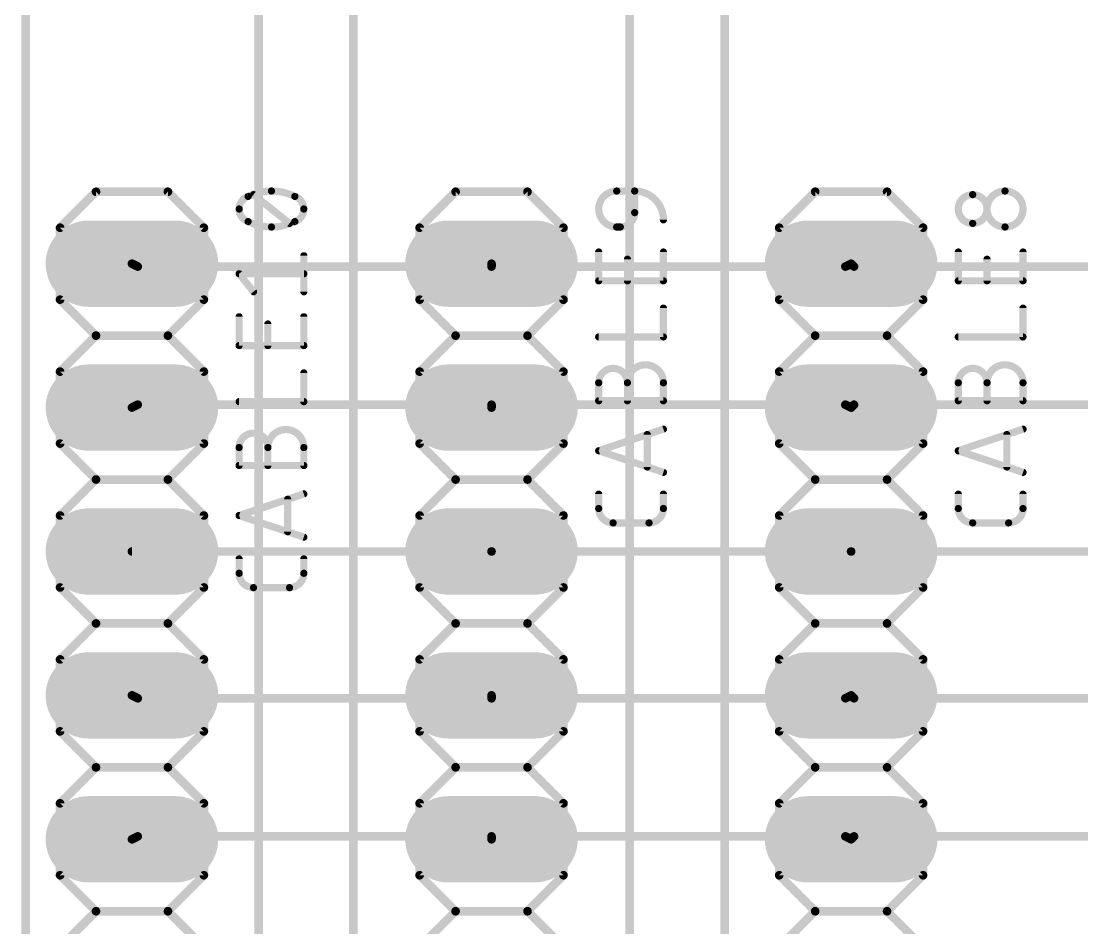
# Model space of a CAD drawing. Extents: x 0 to 5.05, y 0 to 4.04.
# Drawn here: x 0.573 to 1.31, y 1.388 to 2.019 of the extents above; entities that cross this region are included whole.
import ezdxf

# ---------------------------------------------------------------- set-up
doc = ezdxf.new("R2010")
doc.units = 0
for name, color, linetype in [('1', 12, 'CONTINUOUS'), ('16', 132, 'CONTINUOUS'), ('17', 110, 'CONTINUOUS'), ('21', 253, 'CONTINUOUS'), ('25', 253, 'CONTINUOUS'), ('51', 253, 'CONTINUOUS')]:
    doc.layers.add(name, color=color, linetype=linetype)

# ---------------------------------------------------------------- blocks, each defined once
blk = doc.blocks.new('RECT')
blk.add_solid([(-0.5, -0.5), (0.5, -0.5), (-0.5, 0.5), (0.5, 0.5)])
blk = doc.blocks.new('LONGP100')
at = {"const_width": 1}
blk.add_lwpolyline([(-0.5, 0), (0.5, 0)], dxfattribs=at)
at = {"const_width": 0.5}
for points in [[(-0.5, 0.25, 1), (-0.5, -0.25)], [(0.5, -0.25, 1), (0.5, 0.25)]]:
    blk.add_lwpolyline(points, format="xyb", dxfattribs=at)

msp = doc.modelspace()

# ---------------------------------------------------------------- linework, layer by layer
at = {"layer": '1', "const_width": 0.006}
for points in [[(0.576, 0.936), (0.576, 2.628)], [(0.654, 1.848), (0.65, 1.85)], [(0.9, 1.848), (0.654, 1.848)], [(0.9, 1.848), (0.9, 1.85)], [(1.146, 1.848), (0.9, 1.848)], [(1.146, 1.848), (1.15, 1.85)], [(1.152, 1.848), (1.15, 1.85)], [(1.398, 1.848), (1.152, 1.848)], [(0.654, 1.752), (0.65, 1.75)], [(0.9, 1.752), (0.654, 1.752)], [(1.146, 1.752), (0.9, 1.752)], [(0.9, 1.752), (0.9, 1.75)], [(1.146, 1.752), (1.15, 1.75)], [(1.152, 1.752), (1.15, 1.75)], [(1.398, 1.752), (1.152, 1.752)], [(0.9, 1.65), (0.65, 1.65)], [(1.15, 1.65), (0.9, 1.65)], [(1.4, 1.65), (1.15, 1.65)], [(0.654, 1.548), (0.65, 1.55)], [(0.9, 1.548), (0.654, 1.548)], [(0.9, 1.548), (0.9, 1.55)], [(1.146, 1.548), (0.9, 1.548)], [(1.146, 1.548), (1.15, 1.55)], [(1.152, 1.548), (1.15, 1.55)], [(1.398, 1.548), (1.152, 1.548)], [(0.654, 1.452), (0.65, 1.45)], [(0.9, 1.452), (0.654, 1.452)], [(1.146, 1.452), (0.9, 1.452)], [(0.9, 1.452), (0.9, 1.45)], [(1.146, 1.452), (1.15, 1.45)], [(1.152, 1.452), (1.15, 1.45)], [(1.398, 1.452), (1.152, 1.452)]]:
    msp.add_lwpolyline(points, dxfattribs=at)
at = {"layer": '1', "const_width": 0.003}
for points in [[(0.650671, 1.851342, 1), (0.649329, 1.848658)], [(0.654, 1.8495, 1), (0.654, 1.8465)], [(0.653329, 1.846658, 1), (0.654671, 1.849342)], [(0.9015, 1.85, 1), (0.8985, 1.85)], [(0.9, 1.8495, 1), (0.9, 1.8465)], [(0.9, 1.8465, 1), (0.9, 1.8495)], [(1.145329, 1.849342, 1), (1.146671, 1.846658)], [(1.146, 1.8465, 1), (1.146, 1.8495)], [(1.151061, 1.851061, 1), (1.148939, 1.848939)], [(1.150671, 1.848658, 1), (1.149329, 1.851342)], [(1.152, 1.8495, 1), (1.152, 1.8465)], [(0.8985, 1.848, 1), (0.9015, 1.848)], [(1.150939, 1.846939, 1), (1.153061, 1.849061)], [(0.654, 1.7535, 1), (0.654, 1.7505)], [(0.654671, 1.750658, 1), (0.653329, 1.753342)], [(0.9, 1.7535, 1), (0.9, 1.7505)], [(0.9015, 1.752, 1), (0.8985, 1.752)], [(0.9, 1.7505, 1), (0.9, 1.7535)], [(1.146671, 1.753342, 1), (1.145329, 1.750658)], [(1.146, 1.7505, 1), (1.146, 1.7535)], [(1.152, 1.7535, 1), (1.152, 1.7505)], [(1.153061, 1.750939, 1), (1.150939, 1.753061)], [(0.649329, 1.751342, 1), (0.650671, 1.748658)], [(0.8985, 1.75, 1), (0.9015, 1.75)], [(1.148939, 1.751061, 1), (1.151061, 1.748939)], [(1.149329, 1.748658, 1), (1.150671, 1.751342)], [(0.65, 1.6515, 1), (0.65, 1.6485)], [(0.9, 1.6515, 1), (0.9, 1.6485)], [(0.9, 1.6485, 1), (0.9, 1.6515)], [(1.15, 1.6515, 1), (1.15, 1.6485)], [(1.15, 1.6485, 1), (1.15, 1.6515)], [(0.650671, 1.551342, 1), (0.649329, 1.548658)], [(0.654, 1.5495, 1), (0.654, 1.5465)], [(0.653329, 1.546658, 1), (0.654671, 1.549342)], [(0.9015, 1.55, 1), (0.8985, 1.55)], [(0.9, 1.5495, 1), (0.9, 1.5465)], [(0.8985, 1.548, 1), (0.9015, 1.548)], [(0.9, 1.5465, 1), (0.9, 1.5495)], [(1.145329, 1.549342, 1), (1.146671, 1.546658)], [(1.146, 1.5465, 1), (1.146, 1.5495)], [(1.151061, 1.551061, 1), (1.148939, 1.548939)], [(1.150671, 1.548658, 1), (1.149329, 1.551342)], [(1.152, 1.5495, 1), (1.152, 1.5465)], [(1.150939, 1.546939, 1), (1.153061, 1.549061)], [(0.649329, 1.451342, 1), (0.650671, 1.448658)], [(0.654, 1.4535, 1), (0.654, 1.4505)], [(0.654671, 1.450658, 1), (0.653329, 1.453342)], [(0.9, 1.4535, 1), (0.9, 1.4505)], [(0.9015, 1.452, 1), (0.8985, 1.452)], [(0.9, 1.4505, 1), (0.9, 1.4535)], [(1.146671, 1.453342, 1), (1.145329, 1.450658)], [(1.146, 1.4505, 1), (1.146, 1.4535)], [(1.149329, 1.448658, 1), (1.150671, 1.451342)], [(1.152, 1.4535, 1), (1.152, 1.4505)], [(1.153061, 1.450939, 1), (1.150939, 1.453061)], [(0.8985, 1.45, 1), (0.9015, 1.45)], [(1.148939, 1.451061, 1), (1.151061, 1.448939)]]:
    msp.add_lwpolyline(points, format="xyb", dxfattribs=at)
at = {"layer": '16', "const_width": 0.006}
for points in [[(1.062, 0.936), (1.062, 2.712)], [(0.738, 0.936), (0.738, 2.388)], [(0.804, 2.148), (0.804, 0.858)], [(0.996, 2.148), (0.996, 0.66)]]:
    msp.add_lwpolyline(points, dxfattribs=at)
at = {"layer": '21', "const_width": 0.006}
for points in [[(0.625, 1.9), (0.6, 1.875)], [(0.675, 1.9), (0.625, 1.9)], [(0.7, 1.875), (0.675, 1.9)], [(0.875, 1.9), (0.85, 1.875)], [(0.925, 1.9), (0.875, 1.9)], [(0.95, 1.875), (0.925, 1.9)], [(1.125, 1.9), (1.1, 1.875)], [(1.175, 1.9), (1.125, 1.9)], [(1.2, 1.875), (1.175, 1.9)], [(0.6, 1.825), (0.6, 1.875)], [(0.7, 1.875), (0.7, 1.825)], [(0.85, 1.825), (0.85, 1.875)], [(0.95, 1.875), (0.95, 1.825)], [(1.1, 1.825), (1.1, 1.875)], [(1.2, 1.875), (1.2, 1.825)], [(0.625, 1.8), (0.6, 1.825)], [(0.7, 1.825), (0.675, 1.8)], [(0.875, 1.8), (0.85, 1.825)], [(0.95, 1.825), (0.925, 1.8)], [(1.125, 1.8), (1.1, 1.825)], [(1.2, 1.825), (1.175, 1.8)], [(0.6, 1.775), (0.625, 1.8)], [(0.675, 1.8), (0.625, 1.8)], [(0.675, 1.8), (0.7, 1.775)], [(0.85, 1.775), (0.875, 1.8)], [(0.925, 1.8), (0.875, 1.8)], [(0.925, 1.8), (0.95, 1.775)], [(1.1, 1.775), (1.125, 1.8)], [(1.175, 1.8), (1.125, 1.8)], [(1.175, 1.8), (1.2, 1.775)], [(0.6, 1.725), (0.6, 1.775)], [(0.7, 1.775), (0.7, 1.725)], [(0.85, 1.725), (0.85, 1.775)], [(0.95, 1.775), (0.95, 1.725)], [(1.1, 1.725), (1.1, 1.775)], [(1.2, 1.775), (1.2, 1.725)], [(0.625, 1.7), (0.6, 1.725)], [(0.7, 1.725), (0.675, 1.7)], [(0.875, 1.7), (0.85, 1.725)], [(0.95, 1.725), (0.925, 1.7)], [(1.125, 1.7), (1.1, 1.725)], [(1.2, 1.725), (1.175, 1.7)], [(0.6, 1.675), (0.625, 1.7)], [(0.675, 1.7), (0.625, 1.7)], [(0.675, 1.7), (0.7, 1.675)], [(0.85, 1.675), (0.875, 1.7)], [(0.925, 1.7), (0.875, 1.7)], [(0.925, 1.7), (0.95, 1.675)], [(1.1, 1.675), (1.125, 1.7)], [(1.175, 1.7), (1.125, 1.7)], [(1.175, 1.7), (1.2, 1.675)], [(0.6, 1.625), (0.6, 1.675)], [(0.7, 1.675), (0.7, 1.625)], [(0.85, 1.625), (0.85, 1.675)], [(0.95, 1.675), (0.95, 1.625)], [(1.1, 1.625), (1.1, 1.675)], [(1.2, 1.675), (1.2, 1.625)], [(0.625, 1.6), (0.6, 1.625)], [(0.7, 1.625), (0.675, 1.6)], [(0.875, 1.6), (0.85, 1.625)], [(0.95, 1.625), (0.925, 1.6)], [(1.125, 1.6), (1.1, 1.625)], [(1.2, 1.625), (1.175, 1.6)], [(0.625, 1.6), (0.6, 1.575)], [(0.675, 1.6), (0.625, 1.6)], [(0.7, 1.575), (0.675, 1.6)], [(0.875, 1.6), (0.85, 1.575)], [(0.925, 1.6), (0.875, 1.6)], [(0.95, 1.575), (0.925, 1.6)], [(1.125, 1.6), (1.1, 1.575)], [(1.175, 1.6), (1.125, 1.6)], [(1.2, 1.575), (1.175, 1.6)], [(0.6, 1.525), (0.6, 1.575)], [(0.7, 1.575), (0.7, 1.525)], [(0.85, 1.525), (0.85, 1.575)], [(0.95, 1.575), (0.95, 1.525)], [(1.1, 1.525), (1.1, 1.575)], [(1.2, 1.575), (1.2, 1.525)], [(0.625, 1.5), (0.6, 1.525)], [(0.7, 1.525), (0.675, 1.5)], [(0.875, 1.5), (0.85, 1.525)], [(0.95, 1.525), (0.925, 1.5)], [(1.125, 1.5), (1.1, 1.525)], [(1.2, 1.525), (1.175, 1.5)], [(0.6, 1.475), (0.625, 1.5)], [(0.675, 1.5), (0.625, 1.5)], [(0.675, 1.5), (0.7, 1.475)], [(0.85, 1.475), (0.875, 1.5)], [(0.925, 1.5), (0.875, 1.5)], [(0.925, 1.5), (0.95, 1.475)], [(1.1, 1.475), (1.125, 1.5)], [(1.175, 1.5), (1.125, 1.5)], [(1.175, 1.5), (1.2, 1.475)], [(0.6, 1.425), (0.6, 1.475)], [(0.7, 1.475), (0.7, 1.425)], [(0.85, 1.425), (0.85, 1.475)], [(0.95, 1.475), (0.95, 1.425)], [(1.1, 1.425), (1.1, 1.475)], [(1.2, 1.475), (1.2, 1.425)], [(0.625, 1.4), (0.6, 1.425)], [(0.7, 1.425), (0.675, 1.4)], [(0.875, 1.4), (0.85, 1.425)], [(0.95, 1.425), (0.925, 1.4)], [(1.125, 1.4), (1.1, 1.425)], [(1.2, 1.425), (1.175, 1.4)], [(0.6, 1.375), (0.625, 1.4)], [(0.675, 1.4), (0.625, 1.4)], [(0.675, 1.4), (0.7, 1.375)], [(0.85, 1.375), (0.875, 1.4)], [(0.925, 1.4), (0.875, 1.4)], [(0.925, 1.4), (0.95, 1.375)], [(1.1, 1.375), (1.125, 1.4)], [(1.175, 1.4), (1.125, 1.4)], [(1.175, 1.4), (1.2, 1.375)]]:
    msp.add_lwpolyline(points, dxfattribs=at)
at = {"layer": '21', "const_width": 0.003}
for points in [[(0.625, 1.9015, 1), (0.625, 1.8985)], [(0.626061, 1.898939, 1), (0.623939, 1.901061)], [(0.676061, 1.901061, 1), (0.673939, 1.898939)], [(0.675, 1.8985, 1), (0.675, 1.9015)], [(0.875, 1.9015, 1), (0.875, 1.8985)], [(0.876061, 1.898939, 1), (0.873939, 1.901061)], [(0.926061, 1.901061, 1), (0.923939, 1.898939)], [(0.925, 1.8985, 1), (0.925, 1.9015)], [(1.125, 1.9015, 1), (1.125, 1.8985)], [(1.126061, 1.898939, 1), (1.123939, 1.901061)], [(1.176061, 1.901061, 1), (1.173939, 1.898939)], [(1.175, 1.8985, 1), (1.175, 1.9015)], [(0.6015, 1.875, 1), (0.5985, 1.875)], [(0.598939, 1.876061, 1), (0.601061, 1.873939)], [(0.7015, 1.875, 1), (0.6985, 1.875)], [(0.698939, 1.873939, 1), (0.701061, 1.876061)], [(0.8515, 1.875, 1), (0.8485, 1.875)], [(0.848939, 1.876061, 1), (0.851061, 1.873939)], [(0.9515, 1.875, 1), (0.9485, 1.875)], [(0.948939, 1.873939, 1), (0.951061, 1.876061)], [(1.1015, 1.875, 1), (1.0985, 1.875)], [(1.098939, 1.876061, 1), (1.101061, 1.873939)], [(1.2015, 1.875, 1), (1.1985, 1.875)], [(1.198939, 1.873939, 1), (1.201061, 1.876061)], [(0.601061, 1.826061, 1), (0.598939, 1.823939)], [(0.5985, 1.825, 1), (0.6015, 1.825)], [(0.6985, 1.825, 1), (0.7015, 1.825)], [(0.701061, 1.823939, 1), (0.698939, 1.826061)], [(0.851061, 1.826061, 1), (0.848939, 1.823939)], [(0.8485, 1.825, 1), (0.8515, 1.825)], [(0.9485, 1.825, 1), (0.9515, 1.825)], [(0.951061, 1.823939, 1), (0.948939, 1.826061)], [(1.101061, 1.826061, 1), (1.098939, 1.823939)], [(1.0985, 1.825, 1), (1.1015, 1.825)], [(1.1985, 1.825, 1), (1.2015, 1.825)], [(1.201061, 1.823939, 1), (1.198939, 1.826061)], [(0.625, 1.8015, 1), (0.625, 1.7985)], [(0.626061, 1.798939, 1), (0.623939, 1.801061)], [(0.623939, 1.798939, 1), (0.626061, 1.801061)], [(0.676061, 1.801061, 1), (0.673939, 1.798939)], [(0.673939, 1.801061, 1), (0.676061, 1.798939)], [(0.675, 1.7985, 1), (0.675, 1.8015)], [(0.875, 1.8015, 1), (0.875, 1.7985)], [(0.876061, 1.798939, 1), (0.873939, 1.801061)], [(0.873939, 1.798939, 1), (0.876061, 1.801061)], [(0.926061, 1.801061, 1), (0.923939, 1.798939)], [(0.923939, 1.801061, 1), (0.926061, 1.798939)], [(0.925, 1.7985, 1), (0.925, 1.8015)], [(1.125, 1.8015, 1), (1.125, 1.7985)], [(1.126061, 1.798939, 1), (1.123939, 1.801061)], [(1.123939, 1.798939, 1), (1.126061, 1.801061)], [(1.176061, 1.801061, 1), (1.173939, 1.798939)], [(1.173939, 1.801061, 1), (1.176061, 1.798939)], [(1.175, 1.7985, 1), (1.175, 1.8015)], [(0.6015, 1.775, 1), (0.5985, 1.775)], [(0.598939, 1.776061, 1), (0.601061, 1.773939)], [(0.7015, 1.775, 1), (0.6985, 1.775)], [(0.698939, 1.773939, 1), (0.701061, 1.776061)], [(0.8515, 1.775, 1), (0.8485, 1.775)], [(0.848939, 1.776061, 1), (0.851061, 1.773939)], [(0.9515, 1.775, 1), (0.9485, 1.775)], [(0.948939, 1.773939, 1), (0.951061, 1.776061)], [(1.1015, 1.775, 1), (1.0985, 1.775)], [(1.098939, 1.776061, 1), (1.101061, 1.773939)], [(1.2015, 1.775, 1), (1.1985, 1.775)], [(1.198939, 1.773939, 1), (1.201061, 1.776061)], [(0.601061, 1.726061, 1), (0.598939, 1.723939)], [(0.5985, 1.725, 1), (0.6015, 1.725)], [(0.6985, 1.725, 1), (0.7015, 1.725)], [(0.701061, 1.723939, 1), (0.698939, 1.726061)], [(0.851061, 1.726061, 1), (0.848939, 1.723939)], [(0.8485, 1.725, 1), (0.8515, 1.725)], [(0.9485, 1.725, 1), (0.9515, 1.725)], [(0.951061, 1.723939, 1), (0.948939, 1.726061)], [(1.101061, 1.726061, 1), (1.098939, 1.723939)], [(1.0985, 1.725, 1), (1.1015, 1.725)], [(1.1985, 1.725, 1), (1.2015, 1.725)], [(1.201061, 1.723939, 1), (1.198939, 1.726061)], [(0.625, 1.7015, 1), (0.625, 1.6985)], [(0.626061, 1.698939, 1), (0.623939, 1.701061)], [(0.623939, 1.698939, 1), (0.626061, 1.701061)], [(0.676061, 1.701061, 1), (0.673939, 1.698939)], [(0.673939, 1.701061, 1), (0.676061, 1.698939)], [(0.675, 1.6985, 1), (0.675, 1.7015)], [(0.875, 1.7015, 1), (0.875, 1.6985)], [(0.876061, 1.698939, 1), (0.873939, 1.701061)], [(0.873939, 1.698939, 1), (0.876061, 1.701061)], [(0.926061, 1.701061, 1), (0.923939, 1.698939)], [(0.923939, 1.701061, 1), (0.926061, 1.698939)], [(0.925, 1.6985, 1), (0.925, 1.7015)], [(1.125, 1.7015, 1), (1.125, 1.6985)], [(1.126061, 1.698939, 1), (1.123939, 1.701061)], [(1.123939, 1.698939, 1), (1.126061, 1.701061)], [(1.176061, 1.701061, 1), (1.173939, 1.698939)], [(1.173939, 1.701061, 1), (1.176061, 1.698939)], [(1.175, 1.6985, 1), (1.175, 1.7015)], [(0.6015, 1.675, 1), (0.5985, 1.675)], [(0.598939, 1.676061, 1), (0.601061, 1.673939)], [(0.7015, 1.675, 1), (0.6985, 1.675)], [(0.698939, 1.673939, 1), (0.701061, 1.676061)], [(0.8515, 1.675, 1), (0.8485, 1.675)], [(0.848939, 1.676061, 1), (0.851061, 1.673939)], [(0.9515, 1.675, 1), (0.9485, 1.675)], [(0.948939, 1.673939, 1), (0.951061, 1.676061)], [(1.1015, 1.675, 1), (1.0985, 1.675)], [(1.098939, 1.676061, 1), (1.101061, 1.673939)], [(1.2015, 1.675, 1), (1.1985, 1.675)], [(1.198939, 1.673939, 1), (1.201061, 1.676061)], [(0.601061, 1.626061, 1), (0.598939, 1.623939)], [(0.5985, 1.625, 1), (0.6015, 1.625)], [(0.6985, 1.625, 1), (0.7015, 1.625)], [(0.701061, 1.623939, 1), (0.698939, 1.626061)], [(0.851061, 1.626061, 1), (0.848939, 1.623939)], [(0.8485, 1.625, 1), (0.8515, 1.625)], [(0.9485, 1.625, 1), (0.9515, 1.625)], [(0.951061, 1.623939, 1), (0.948939, 1.626061)], [(1.101061, 1.626061, 1), (1.098939, 1.623939)], [(1.0985, 1.625, 1), (1.1015, 1.625)], [(1.1985, 1.625, 1), (1.2015, 1.625)], [(1.201061, 1.623939, 1), (1.198939, 1.626061)], [(0.625, 1.6015, 1), (0.625, 1.5985)], [(0.626061, 1.598939, 1), (0.623939, 1.601061)], [(0.623939, 1.598939, 1), (0.626061, 1.601061)], [(0.676061, 1.601061, 1), (0.673939, 1.598939)], [(0.673939, 1.601061, 1), (0.676061, 1.598939)], [(0.675, 1.5985, 1), (0.675, 1.6015)], [(0.875, 1.6015, 1), (0.875, 1.5985)], [(0.876061, 1.598939, 1), (0.873939, 1.601061)], [(0.873939, 1.598939, 1), (0.876061, 1.601061)], [(0.926061, 1.601061, 1), (0.923939, 1.598939)], [(0.923939, 1.601061, 1), (0.926061, 1.598939)], [(0.925, 1.5985, 1), (0.925, 1.6015)], [(1.125, 1.6015, 1), (1.125, 1.5985)], [(1.126061, 1.598939, 1), (1.123939, 1.601061)], [(1.123939, 1.598939, 1), (1.126061, 1.601061)], [(1.176061, 1.601061, 1), (1.173939, 1.598939)], [(1.173939, 1.601061, 1), (1.176061, 1.598939)], [(1.175, 1.5985, 1), (1.175, 1.6015)], [(0.6015, 1.575, 1), (0.5985, 1.575)], [(0.7015, 1.575, 1), (0.6985, 1.575)], [(0.8515, 1.575, 1), (0.8485, 1.575)], [(0.9515, 1.575, 1), (0.9485, 1.575)], [(1.1015, 1.575, 1), (1.0985, 1.575)], [(1.2015, 1.575, 1), (1.1985, 1.575)], [(0.598939, 1.576061, 1), (0.601061, 1.573939)], [(0.698939, 1.573939, 1), (0.701061, 1.576061)], [(0.848939, 1.576061, 1), (0.851061, 1.573939)], [(0.948939, 1.573939, 1), (0.951061, 1.576061)], [(1.098939, 1.576061, 1), (1.101061, 1.573939)], [(1.198939, 1.573939, 1), (1.201061, 1.576061)], [(0.601061, 1.526061, 1), (0.598939, 1.523939)], [(0.5985, 1.525, 1), (0.6015, 1.525)], [(0.6985, 1.525, 1), (0.7015, 1.525)], [(0.701061, 1.523939, 1), (0.698939, 1.526061)], [(0.851061, 1.526061, 1), (0.848939, 1.523939)], [(0.8485, 1.525, 1), (0.8515, 1.525)], [(0.9485, 1.525, 1), (0.9515, 1.525)], [(0.951061, 1.523939, 1), (0.948939, 1.526061)], [(1.101061, 1.526061, 1), (1.098939, 1.523939)], [(1.0985, 1.525, 1), (1.1015, 1.525)], [(1.1985, 1.525, 1), (1.2015, 1.525)], [(1.201061, 1.523939, 1), (1.198939, 1.526061)], [(0.625, 1.5015, 1), (0.625, 1.4985)], [(0.626061, 1.498939, 1), (0.623939, 1.501061)], [(0.623939, 1.498939, 1), (0.626061, 1.501061)], [(0.676061, 1.501061, 1), (0.673939, 1.498939)], [(0.673939, 1.501061, 1), (0.676061, 1.498939)], [(0.675, 1.4985, 1), (0.675, 1.5015)], [(0.875, 1.5015, 1), (0.875, 1.4985)], [(0.876061, 1.498939, 1), (0.873939, 1.501061)], [(0.873939, 1.498939, 1), (0.876061, 1.501061)], [(0.926061, 1.501061, 1), (0.923939, 1.498939)], [(0.923939, 1.501061, 1), (0.926061, 1.498939)], [(0.925, 1.4985, 1), (0.925, 1.5015)], [(1.125, 1.5015, 1), (1.125, 1.4985)], [(1.126061, 1.498939, 1), (1.123939, 1.501061)], [(1.123939, 1.498939, 1), (1.126061, 1.501061)], [(1.176061, 1.501061, 1), (1.173939, 1.498939)], [(1.173939, 1.501061, 1), (1.176061, 1.498939)], [(1.175, 1.4985, 1), (1.175, 1.5015)], [(0.6015, 1.475, 1), (0.5985, 1.475)], [(0.598939, 1.476061, 1), (0.601061, 1.473939)], [(0.7015, 1.475, 1), (0.6985, 1.475)], [(0.698939, 1.473939, 1), (0.701061, 1.476061)], [(0.8515, 1.475, 1), (0.8485, 1.475)], [(0.848939, 1.476061, 1), (0.851061, 1.473939)], [(0.9515, 1.475, 1), (0.9485, 1.475)], [(0.948939, 1.473939, 1), (0.951061, 1.476061)], [(1.1015, 1.475, 1), (1.0985, 1.475)], [(1.098939, 1.476061, 1), (1.101061, 1.473939)], [(1.2015, 1.475, 1), (1.1985, 1.475)], [(1.198939, 1.473939, 1), (1.201061, 1.476061)], [(0.601061, 1.426061, 1), (0.598939, 1.423939)], [(0.5985, 1.425, 1), (0.6015, 1.425)], [(0.6985, 1.425, 1), (0.7015, 1.425)], [(0.701061, 1.423939, 1), (0.698939, 1.426061)], [(0.851061, 1.426061, 1), (0.848939, 1.423939)], [(0.8485, 1.425, 1), (0.8515, 1.425)], [(0.9485, 1.425, 1), (0.9515, 1.425)], [(0.951061, 1.423939, 1), (0.948939, 1.426061)], [(1.101061, 1.426061, 1), (1.098939, 1.423939)], [(1.0985, 1.425, 1), (1.1015, 1.425)], [(1.1985, 1.425, 1), (1.2015, 1.425)], [(1.201061, 1.423939, 1), (1.198939, 1.426061)], [(0.625, 1.4015, 1), (0.625, 1.3985)], [(0.626061, 1.398939, 1), (0.623939, 1.401061)], [(0.623939, 1.398939, 1), (0.626061, 1.401061)], [(0.676061, 1.401061, 1), (0.673939, 1.398939)], [(0.673939, 1.401061, 1), (0.676061, 1.398939)], [(0.675, 1.3985, 1), (0.675, 1.4015)], [(0.875, 1.4015, 1), (0.875, 1.3985)], [(0.876061, 1.398939, 1), (0.873939, 1.401061)], [(0.873939, 1.398939, 1), (0.876061, 1.401061)], [(0.926061, 1.401061, 1), (0.923939, 1.398939)], [(0.923939, 1.401061, 1), (0.926061, 1.398939)], [(0.925, 1.3985, 1), (0.925, 1.4015)], [(1.125, 1.4015, 1), (1.125, 1.3985)], [(1.126061, 1.398939, 1), (1.123939, 1.401061)], [(1.123939, 1.398939, 1), (1.126061, 1.401061)], [(1.176061, 1.401061, 1), (1.173939, 1.398939)], [(1.173939, 1.401061, 1), (1.176061, 1.398939)], [(1.175, 1.3985, 1), (1.175, 1.4015)]]:
    msp.add_lwpolyline(points, format="xyb", dxfattribs=at)
at = {"layer": '25'}
for points, const_width in [([(0.747, 1.9005, 0.113888), (0.73075, 1.89675)], 0.005), ([(0.76325, 1.89675, 0.113888), (0.747, 1.9005)], 0.005), ([(0.747, 1.90175, 1), (0.747, 1.89925)], 0.0025), ([(0.747, 1.89925, 1), (0.747, 1.90175)], 0.0025), ([(0.987, 1.9005, 1), (0.987, 1.8755)], 0.005), ([(0.987, 1.90175, 1), (0.987, 1.89925)], 0.0025), ([(0.987, 1.89925, 1), (0.987, 1.90175)], 0.0025), ([(1.00075, 1.9005, 1), (0.99825, 1.9005)], 0.0025), ([(1.0195, 1.8805, 0.414214), (0.9995, 1.9005)], 0.005), ([(0.9995, 1.90175, 1), (0.9995, 1.89925)], 0.0025), ([(0.9995, 1.89925, 1), (0.9995, 1.90175)], 0.0025), ([(1.257, 1.9005, 1), (1.257, 1.8755)], 0.005), ([(1.257, 1.8755, 1), (1.257, 1.9005)], 0.005), ([(1.257, 1.90175, 1), (1.257, 1.89925)], 0.0025), ([(1.257, 1.89925, 1), (1.257, 1.90175)], 0.0025), ([(0.73075, 1.89675, 0.320465), (0.7245, 1.888)], 0.005), ([(0.730202, 1.897874, 1), (0.731298, 1.895626)], 0.0025), ([(0.731155, 1.895568, 1), (0.730345, 1.897932)], 0.0025), ([(0.735281, 1.898976, 1), (0.733719, 1.897024)], 0.0025), ([(0.7695, 1.888, 0.320465), (0.76325, 1.89675)], 0.005), ([(0.763655, 1.897932, 1), (0.762845, 1.895568)], 0.0025), ([(0.762702, 1.895626, 1), (0.763798, 1.897874)], 0.0025), ([(1.2345, 1.898, 1), (1.2345, 1.878)], 0.005), ([(1.2345, 1.878, 1), (1.2345, 1.898)], 0.005), ([(1.2345, 1.89925, 1), (1.2345, 1.89675)], 0.0025), ([(1.2345, 1.89675, 1), (1.2345, 1.89925)], 0.0025), ([(0.7245, 1.888, 0.320465), (0.73075, 1.87925)], 0.005), ([(0.72575, 1.888, 1), (0.72325, 1.888)], 0.0025), ([(0.72325, 1.888, 1), (0.72575, 1.888)], 0.0025), ([(0.76325, 1.87925, 0.320465), (0.7695, 1.888)], 0.005), ([(0.77075, 1.888, 1), (0.76825, 1.888)], 0.0025), ([(0.76825, 1.888, 1), (0.77075, 1.888)], 0.0025), ([(0.9895, 1.8755, 0.414214), (0.9995, 1.8855)], 0.005), ([(1.00075, 1.8855, 1), (0.99825, 1.8855)], 0.0025), ([(0.73075, 1.87925, 0.113888), (0.747, 1.8755)], 0.005), ([(0.731298, 1.880374, 1), (0.730202, 1.878126)], 0.0025), ([(0.730345, 1.878068, 1), (0.731155, 1.880432)], 0.0025), ([(0.747, 1.8755, 0.113888), (0.76325, 1.87925)], 0.005), ([(0.762845, 1.880432, 1), (0.763655, 1.878068)], 0.0025), ([(0.763798, 1.878126, 1), (0.762702, 1.880374)], 0.0025), ([(0.99825, 1.8855, 1), (1.00075, 1.8855)], 0.0025), ([(1.01825, 1.8805, 1), (1.02075, 1.8805)], 0.0025), ([(1.2345, 1.87925, 1), (1.2345, 1.87675)], 0.0025), ([(1.2345, 1.87675, 1), (1.2345, 1.87925)], 0.0025), ([(0.747, 1.87675, 1), (0.747, 1.87425)], 0.0025), ([(0.747, 1.87425, 1), (0.747, 1.87675)], 0.0025), ([(0.758719, 1.877024, 1), (0.760281, 1.878976)], 0.0025), ([(0.987, 1.87675, 1), (0.987, 1.87425)], 0.0025), ([(0.987, 1.87425, 1), (0.987, 1.87675)], 0.0025), ([(0.9895, 1.87675, 1), (0.9895, 1.87425)], 0.0025), ([(0.9895, 1.87425, 1), (0.9895, 1.87675)], 0.0025), ([(1.257, 1.87675, 1), (1.257, 1.87425)], 0.0025), ([(1.257, 1.87425, 1), (1.257, 1.87675)], 0.0025), ([(0.97575, 1.8581, 1), (0.97325, 1.8581)], 0.0025), ([(1.02075, 1.8581, 1), (1.01825, 1.8581)], 0.0025), ([(1.22575, 1.8581, 1), (1.22325, 1.8581)], 0.0025), ([(1.27075, 1.8581, 1), (1.26825, 1.8581)], 0.0025), ([(0.77075, 1.8555, 1), (0.76825, 1.8555)], 0.0025), ([(0.99575, 1.8531, 1), (0.99325, 1.8531)], 0.0025), ([(1.24575, 1.8531, 1), (1.24325, 1.8531)], 0.0025), ([(0.725476, 1.843781, 1), (0.723524, 1.842219)], 0.0025), ([(0.7245, 1.84425, 1), (0.7245, 1.84175)], 0.0025), ([(0.7695, 1.84175, 1), (0.7695, 1.84425)], 0.0025), ([(0.9745, 1.83935, 1), (0.9745, 1.83685)], 0.0025), ([(0.97325, 1.8381, 1), (0.97575, 1.8381)], 0.0025), ([(0.99325, 1.8381, 1), (0.99575, 1.8381)], 0.0025), ([(1.01825, 1.8381, 1), (1.02075, 1.8381)], 0.0025), ([(1.0195, 1.83685, 1), (1.0195, 1.83935)], 0.0025), ([(1.2245, 1.83935, 1), (1.2245, 1.83685)], 0.0025), ([(1.22325, 1.8381, 1), (1.22575, 1.8381)], 0.0025), ([(1.24325, 1.8381, 1), (1.24575, 1.8381)], 0.0025), ([(1.26825, 1.8381, 1), (1.27075, 1.8381)], 0.0025), ([(1.2695, 1.83685, 1), (1.2695, 1.83935)], 0.0025), ([(0.733524, 1.829719, 1), (0.735476, 1.831281)], 0.0025), ([(0.76825, 1.8305, 1), (0.77075, 1.8305)], 0.0025), ([(1.02075, 1.8191, 1), (1.01825, 1.8191)], 0.0025), ([(1.27075, 1.8191, 1), (1.26825, 1.8191)], 0.0025), ([(0.72575, 1.8131, 1), (0.72325, 1.8131)], 0.0025), ([(0.77075, 1.8131, 1), (0.76825, 1.8131)], 0.0025), ([(0.74575, 1.8081, 1), (0.74325, 1.8081)], 0.0025), ([(0.9745, 1.80035, 1), (0.9745, 1.79785)], 0.0025), ([(1.01825, 1.7991, 1), (1.02075, 1.7991)], 0.0025), ([(1.0195, 1.79785, 1), (1.0195, 1.80035)], 0.0025), ([(1.2245, 1.80035, 1), (1.2245, 1.79785)], 0.0025), ([(1.26825, 1.7991, 1), (1.27075, 1.7991)], 0.0025), ([(1.2695, 1.79785, 1), (1.2695, 1.80035)], 0.0025), ([(0.7245, 1.79435, 1), (0.7245, 1.79185)], 0.0025), ([(0.72325, 1.7931, 1), (0.72575, 1.7931)], 0.0025), ([(0.74325, 1.7931, 1), (0.74575, 1.7931)], 0.0025), ([(0.76825, 1.7931, 1), (0.77075, 1.7931)], 0.0025), ([(0.7695, 1.79185, 1), (0.7695, 1.79435)], 0.0025), ([(0.9945, 1.76725, 1), (0.9745, 1.76725)], 0.005), ([(1.0195, 1.76725, 1), (0.9945, 1.76725)], 0.005), ([(1.2445, 1.76725, 1), (1.2245, 1.76725)], 0.005), ([(1.2695, 1.76725, 1), (1.2445, 1.76725)], 0.005), ([(0.77075, 1.7741, 1), (0.76825, 1.7741)], 0.0025), ([(0.97575, 1.76725, 1), (0.97325, 1.76725)], 0.0025), ([(0.99575, 1.76725, 1), (0.99325, 1.76725)], 0.0025), ([(1.02075, 1.76725, 1), (1.01825, 1.76725)], 0.0025), ([(1.22575, 1.76725, 1), (1.22325, 1.76725)], 0.0025), ([(1.24575, 1.76725, 1), (1.24325, 1.76725)], 0.0025), ([(1.27075, 1.76725, 1), (1.26825, 1.76725)], 0.0025), ([(0.97325, 1.76725, 1), (0.97575, 1.76725)], 0.0025), ([(0.99325, 1.76725, 1), (0.99575, 1.76725)], 0.0025), ([(0.99325, 1.76725, 1), (0.99575, 1.76725)], 0.0025), ([(1.01825, 1.76725, 1), (1.02075, 1.76725)], 0.0025), ([(1.22325, 1.76725, 1), (1.22575, 1.76725)], 0.0025), ([(1.24325, 1.76725, 1), (1.24575, 1.76725)], 0.0025), ([(1.24325, 1.76725, 1), (1.24575, 1.76725)], 0.0025), ([(1.26825, 1.76725, 1), (1.27075, 1.76725)], 0.0025), ([(0.7245, 1.75535, 1), (0.7245, 1.75285)], 0.0025), ([(0.76825, 1.7541, 1), (0.77075, 1.7541)], 0.0025), ([(0.7695, 1.75285, 1), (0.7695, 1.75535)], 0.0025), ([(0.9745, 1.756, 1), (0.9745, 1.7535)], 0.0025), ([(0.97325, 1.75475, 1), (0.97575, 1.75475)], 0.0025), ([(0.99325, 1.75475, 1), (0.99575, 1.75475)], 0.0025), ([(1.01825, 1.75475, 1), (1.02075, 1.75475)], 0.0025), ([(1.0195, 1.7535, 1), (1.0195, 1.756)], 0.0025), ([(1.2245, 1.756, 1), (1.2245, 1.7535)], 0.0025), ([(1.22325, 1.75475, 1), (1.22575, 1.75475)], 0.0025), ([(1.24325, 1.75475, 1), (1.24575, 1.75475)], 0.0025), ([(1.26825, 1.75475, 1), (1.27075, 1.75475)], 0.0025), ([(1.2695, 1.7535, 1), (1.2695, 1.756)], 0.0025), ([(0.7445, 1.72225, 1), (0.7245, 1.72225)], 0.005), ([(0.7695, 1.72225, 1), (0.7445, 1.72225)], 0.005), ([(1.0095, 1.73125, 1), (1.007, 1.73125)], 0.0025), ([(1.019895, 1.733814, 1), (1.019105, 1.736186)], 0.0025), ([(1.2595, 1.73125, 1), (1.257, 1.73125)], 0.0025), ([(1.269895, 1.733814, 1), (1.269105, 1.736186)], 0.0025), ([(0.72575, 1.72225, 1), (0.72325, 1.72225)], 0.0025), ([(0.72325, 1.72225, 1), (0.72575, 1.72225)], 0.0025), ([(0.74575, 1.72225, 1), (0.74325, 1.72225)], 0.0025), ([(0.74325, 1.72225, 1), (0.74575, 1.72225)], 0.0025), ([(0.74325, 1.72225, 1), (0.74575, 1.72225)], 0.0025), ([(0.77075, 1.72225, 1), (0.76825, 1.72225)], 0.0025), ([(0.76825, 1.72225, 1), (0.77075, 1.72225)], 0.0025), ([(0.974895, 1.721186, 1), (0.974105, 1.718814)], 0.0025), ([(0.974105, 1.721186, 1), (0.974895, 1.718814)], 0.0025), ([(1.224895, 1.721186, 1), (1.224105, 1.718814)], 0.0025), ([(1.224105, 1.721186, 1), (1.224895, 1.718814)], 0.0025), ([(0.7245, 1.711, 1), (0.7245, 1.7085)], 0.0025), ([(0.72325, 1.70975, 1), (0.72575, 1.70975)], 0.0025), ([(0.74325, 1.70975, 1), (0.74575, 1.70975)], 0.0025), ([(0.76825, 1.70975, 1), (0.77075, 1.70975)], 0.0025), ([(0.7695, 1.7085, 1), (0.7695, 1.711)], 0.0025), ([(1.007, 1.70875, 1), (1.0095, 1.70875)], 0.0025), ([(1.019105, 1.703814, 1), (1.019895, 1.706186)], 0.0025), ([(1.257, 1.70875, 1), (1.2595, 1.70875)], 0.0025), ([(1.269105, 1.703814, 1), (1.269895, 1.706186)], 0.0025), ([(0.7595, 1.68625, 1), (0.757, 1.68625)], 0.0025), ([(0.769895, 1.688814, 1), (0.769105, 1.691186)], 0.0025), ([(0.97575, 1.689853, 1), (0.97325, 1.689853)], 0.0025), ([(1.02075, 1.689853, 1), (1.01825, 1.689853)], 0.0025), ([(1.22575, 1.689853, 1), (1.22325, 1.689853)], 0.0025), ([(1.27075, 1.689853, 1), (1.26825, 1.689853)], 0.0025), ([(0.9745, 1.679853, 0.414214), (0.9845, 1.669853)], 0.005), ([(0.97575, 1.679853, 1), (0.97325, 1.679853)], 0.0025), ([(1.0095, 1.669853, 0.414214), (1.0195, 1.679853)], 0.005), ([(1.02075, 1.679853, 1), (1.01825, 1.679853)], 0.0025), ([(1.2245, 1.679853, 0.414214), (1.2345, 1.669853)], 0.005), ([(1.22575, 1.679853, 1), (1.22325, 1.679853)], 0.0025), ([(1.2595, 1.669853, 0.414214), (1.2695, 1.679853)], 0.005), ([(1.27075, 1.679853, 1), (1.26825, 1.679853)], 0.0025), ([(0.724895, 1.676186, 1), (0.724105, 1.673814)], 0.0025), ([(0.724105, 1.676186, 1), (0.724895, 1.673814)], 0.0025), ([(0.97325, 1.679853, 1), (0.97575, 1.679853)], 0.0025), ([(1.01825, 1.679853, 1), (1.02075, 1.679853)], 0.0025), ([(1.22325, 1.679853, 1), (1.22575, 1.679853)], 0.0025), ([(1.26825, 1.679853, 1), (1.27075, 1.679853)], 0.0025), ([(0.9845, 1.671103, 1), (0.9845, 1.668603)], 0.0025), ([(0.9845, 1.668603, 1), (0.9845, 1.671103)], 0.0025), ([(1.0095, 1.671103, 1), (1.0095, 1.668603)], 0.0025), ([(1.0095, 1.668603, 1), (1.0095, 1.671103)], 0.0025), ([(1.2345, 1.671103, 1), (1.2345, 1.668603)], 0.0025), ([(1.2345, 1.668603, 1), (1.2345, 1.671103)], 0.0025), ([(1.2595, 1.671103, 1), (1.2595, 1.668603)], 0.0025), ([(1.2595, 1.668603, 1), (1.2595, 1.671103)], 0.0025), ([(0.757, 1.66375, 1), (0.7595, 1.66375)], 0.0025), ([(0.769105, 1.658814, 1), (0.769895, 1.661186)], 0.0025), ([(0.72575, 1.644853, 1), (0.72325, 1.644853)], 0.0025), ([(0.77075, 1.644853, 1), (0.76825, 1.644853)], 0.0025), ([(0.7245, 1.634853, 0.414214), (0.7345, 1.624853)], 0.005), ([(0.72575, 1.634853, 1), (0.72325, 1.634853)], 0.0025), ([(0.7595, 1.624853, 0.414214), (0.7695, 1.634853)], 0.005), ([(0.77075, 1.634853, 1), (0.76825, 1.634853)], 0.0025), ([(0.72325, 1.634853, 1), (0.72575, 1.634853)], 0.0025), ([(0.76825, 1.634853, 1), (0.77075, 1.634853)], 0.0025), ([(0.7345, 1.626103, 1), (0.7345, 1.623603)], 0.0025), ([(0.7345, 1.623603, 1), (0.7345, 1.626103)], 0.0025), ([(0.7595, 1.626103, 1), (0.7595, 1.623603)], 0.0025), ([(0.7595, 1.623603, 1), (0.7595, 1.626103)], 0.0025)]:
    msp.add_lwpolyline(points, format="xyb", dxfattribs=dict(at, const_width=const_width))
at = {"layer": '25', "const_width": 0.005}
for points in [[(0.987, 1.9005), (0.9995, 1.9005)], [(0.9995, 1.9005), (0.9995, 1.8855)], [(0.7595, 1.878), (0.7345, 1.898)], [(0.9895, 1.8755), (0.987, 1.8755)], [(0.9745, 1.8381), (0.9745, 1.8581)], [(1.0195, 1.8581), (1.0195, 1.8381)], [(1.2245, 1.8381), (1.2245, 1.8581)], [(1.2695, 1.8581), (1.2695, 1.8381)], [(0.7695, 1.8305), (0.7695, 1.8555)], [(0.9945, 1.8381), (0.9945, 1.8531)], [(1.2445, 1.8381), (1.2445, 1.8531)], [(0.7345, 1.8305), (0.7245, 1.843)], [(0.7245, 1.843), (0.7695, 1.843)], [(1.0195, 1.8381), (0.9745, 1.8381)], [(1.2695, 1.8381), (1.2245, 1.8381)], [(1.0195, 1.7991), (1.0195, 1.8191)], [(1.2695, 1.7991), (1.2695, 1.8191)], [(0.7245, 1.7931), (0.7245, 1.8131)], [(0.7695, 1.8131), (0.7695, 1.7931)], [(0.7445, 1.7931), (0.7445, 1.8081)], [(0.9745, 1.7991), (1.0195, 1.7991)], [(1.2245, 1.7991), (1.2695, 1.7991)], [(0.7695, 1.7931), (0.7245, 1.7931)], [(0.7695, 1.7541), (0.7695, 1.7741)], [(0.9745, 1.75475), (0.9745, 1.76725)], [(0.9945, 1.75475), (0.9945, 1.76725)], [(1.0195, 1.76725), (1.0195, 1.75475)], [(1.2245, 1.75475), (1.2245, 1.76725)], [(1.2445, 1.75475), (1.2445, 1.76725)], [(1.2695, 1.76725), (1.2695, 1.75475)], [(0.7245, 1.7541), (0.7695, 1.7541)], [(1.0195, 1.75475), (0.9745, 1.75475)], [(1.2695, 1.75475), (1.2245, 1.75475)], [(0.9745, 1.72), (1.0195, 1.735)], [(1.00825, 1.73125), (1.00825, 1.70875)], [(1.2245, 1.72), (1.2695, 1.735)], [(1.25825, 1.73125), (1.25825, 1.70875)], [(0.7245, 1.70975), (0.7245, 1.72225)], [(0.7445, 1.70975), (0.7445, 1.72225)], [(0.7695, 1.72225), (0.7695, 1.70975)], [(1.0195, 1.705), (0.9745, 1.72)], [(1.2695, 1.705), (1.2245, 1.72)], [(0.7695, 1.70975), (0.7245, 1.70975)], [(0.7245, 1.675), (0.7695, 1.69)], [(0.75825, 1.68625), (0.75825, 1.66375)], [(0.9745, 1.679853), (0.9745, 1.689853)], [(1.0195, 1.689853), (1.0195, 1.679853)], [(1.2245, 1.679853), (1.2245, 1.689853)], [(1.2695, 1.689853), (1.2695, 1.679853)], [(0.7695, 1.66), (0.7245, 1.675)], [(1.0095, 1.669853), (0.9845, 1.669853)], [(1.2595, 1.669853), (1.2345, 1.669853)], [(0.7245, 1.634853), (0.7245, 1.644853)], [(0.7695, 1.644853), (0.7695, 1.634853)], [(0.7595, 1.624853), (0.7345, 1.624853)]]:
    msp.add_lwpolyline(points, dxfattribs=at)

# ---------------------------------------------------------------- block references
at = {"layer": '17', "xscale": 0.06, "yscale": 0.06}
for p in [(0.65, 1.85), (0.65, 1.85), (0.9, 1.85), (0.9, 1.85), (1.15, 1.85), (1.15, 1.85), (0.65, 1.75), (0.65, 1.75), (0.9, 1.75), (0.9, 1.75), (1.15, 1.75), (1.15, 1.75), (0.65, 1.65), (0.65, 1.65), (0.9, 1.65), (0.9, 1.65), (1.15, 1.65), (1.15, 1.65), (0.65, 1.55), (0.65, 1.55), (0.9, 1.55), (0.9, 1.55), (1.15, 1.55), (1.15, 1.55), (0.65, 1.45), (0.65, 1.45), (0.9, 1.45), (0.9, 1.45), (1.15, 1.45), (1.15, 1.45)]:
    msp.add_blockref('LONGP100', p, dxfattribs=at)
at = {"layer": '51', "xscale": 0.02, "yscale": 0.02, "rotation": 270}
for p in [(0.65, 1.85), (0.9, 1.85), (1.15, 1.85), (0.65, 1.75), (0.9, 1.75), (1.15, 1.75), (0.65, 1.65), (0.9, 1.65), (1.15, 1.65), (0.65, 1.55), (0.9, 1.55), (1.15, 1.55), (0.65, 1.45), (0.9, 1.45), (1.15, 1.45)]:
    msp.add_blockref('RECT', p, dxfattribs=at)

doc.saveas('drawing.dxf')
